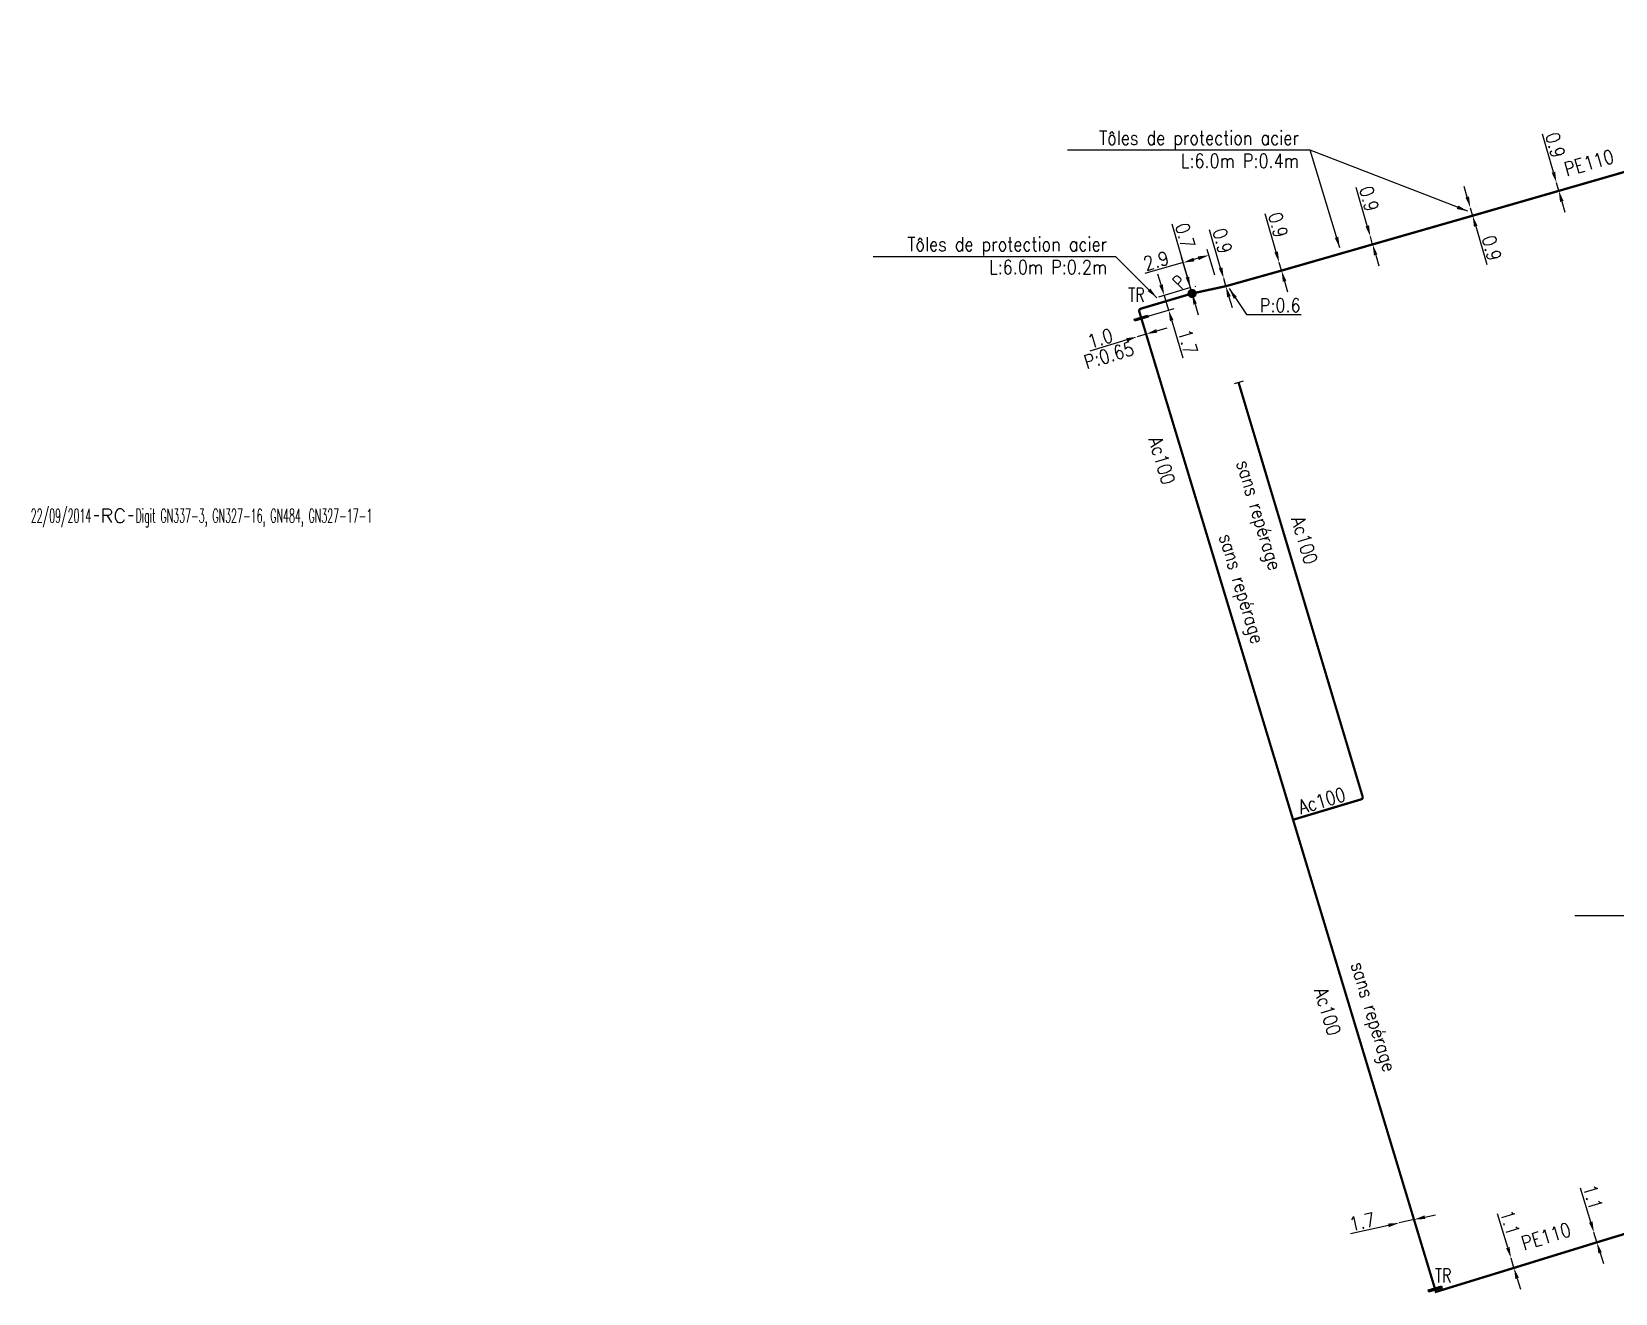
# Model space of a CAD drawing. Header units: millimetres. Extents: x 100511 to 101004, y 121645 to 122002.
# Drawn here: x 100511.3 to 100682.8, y 121654.3 to 121791 of the extents above; entities that cross this region are included whole.
import ezdxf
from ezdxf.enums import TextEntityAlignment as Align

# ---------------------------------------------------------------- set-up
doc = ezdxf.new("R2010")
doc.units = ezdxf.units.MM
doc.header["$PDMODE"] = 34
doc.linetypes.add('L_25_AP', pattern=[2000, 1000, 1000])
doc.linetypes.add('L_25_PE', pattern=[2000, 1000, 1000])
doc.layers.get('0').update_dxf_attribs({"linetype": 'CONTINUOUS'})
doc.layers.get('Defpoints').update_dxf_attribs({"linetype": 'CONTINUOUS'})
for name, color, linetype in [('L_150', 1, 'CONTINUOUS'), ('L_300', 7, 'CONTINUOUS'), ('L_340', 7, 'CONTINUOUS'), ('L_420', 7, 'CONTINUOUS')]:
    doc.layers.add(name, color=color, linetype=linetype)
doc.layers.add('No_Print', color=7, linetype='CONTINUOUS', plot=False)
doc.styles.add('G_ROMANS', font='ROMANS.SHX', dxfattribs={"width": 0.75})
doc.styles.get("Standard").update_dxf_attribs({"font": 'romans.shx', "width": 0.85})
doc.dimstyles.get("Standard").update_dxf_attribs({"dimtxt": 1.5, "dimasz": 1.2, "dimexe": 0.625, "dimexo": 0.625, "dimgap": 0.25, "dimtad": 1, "dimdec": 1, "dimzin": 0, "dimdsep": 46, "dimtxsty": 'Standard', "dimcen": -0.5, "dimadec": 0, "dimazin": 0, "dimtfac": 1, "dimtdec": 1, "dimtmove": 0, "dimatfit": 3, "dimfxl": 1, "dimtolj": 1, "dimtzin": 0, "dimarcsym": 0})

# ---------------------------------------------------------------- blocks, each defined once
blk = doc.blocks.new('*D71')
at = {"layer": 'Defpoints', "color": 0, "linetype": 'Continuous'}
for p in [(100680.53, 121660.85), (100680.53, 121660.85), (100680.85, 121659.8)]:
    blk.add_point(p, dxfattribs=at)
at = {"layer": 'L_150', "color": 0, "linetype": 'Continuous', "lineweight": -2}
for p, q in [((100680.19, 121662), (100679.08, 121665.66)), ((100680.85, 121659.8), (100680.53, 121660.85)), ((100681.2, 121658.65), (100681.55, 121657.5))]:
    blk.add_line(p, q, dxfattribs=at)
at = {"layer": 'L_150', "color": 0, "linetype": 'Continuous'}
for points in [[(100680.38, 121662.06), (100680, 121661.94), (100680.53, 121660.85)], [(100681.39, 121658.71), (100681.01, 121658.59), (100680.85, 121659.8)]]:
    blk.add_solid(points, dxfattribs=at)
at = {"layer": 'L_150', "color": 0, "linetype": 'Continuous', "insert": (100680.42, 121664.69), "char_height": 1.5, "attachment_point": 5, "rotation": 286.7993}
blk.add_mtext('\\A1;1.1', dxfattribs=at)
blk = doc.blocks.new('*D72')
at = {"layer": 'Defpoints', "color": 0, "linetype": 'Continuous'}
for p in [(100671.55, 121658.08), (100671.55, 121658.08), (100671.87, 121657.03)]:
    blk.add_point(p, dxfattribs=at)
at = {"layer": 'L_150', "color": 0, "linetype": 'Continuous', "lineweight": -2}
for p, q in [((100671.2, 121659.23), (100670.1, 121662.89)), ((100671.87, 121657.03), (100671.55, 121658.08)), ((100672.21, 121655.88), (100672.56, 121654.73))]:
    blk.add_line(p, q, dxfattribs=at)
at = {"layer": 'L_150', "color": 0, "linetype": 'Continuous'}
for points in [[(100671.39, 121659.29), (100671.01, 121659.17), (100671.55, 121658.08)], [(100672.4, 121655.94), (100672.02, 121655.82), (100671.87, 121657.03)]]:
    blk.add_solid(points, dxfattribs=at)
at = {"layer": 'L_150', "color": 0, "linetype": 'Continuous', "insert": (100671.44, 121661.93), "char_height": 1.5, "attachment_point": 5, "rotation": 286.773}
blk.add_mtext('\\A1;1.1', dxfattribs=at)
blk = doc.blocks.new('*D77')
at = {"layer": 'Defpoints', "color": 0, "linetype": 'Continuous'}
for p in [(100659.43, 121661.9), (100659.43, 121661.9), (100661.04, 121662.26)]:
    blk.add_point(p, dxfattribs=at)
at = {"layer": 'L_150', "color": 0, "linetype": 'Continuous', "lineweight": -2}
for p, q in [((100658.26, 121661.63), (100654.17, 121660.72)), ((100661.04, 121662.26), (100659.43, 121661.9)), ((100662.21, 121662.52), (100663.38, 121662.79))]:
    blk.add_line(p, q, dxfattribs=at)
at = {"layer": 'L_150', "color": 0, "linetype": 'Continuous'}
for points in [[(100658.22, 121661.83), (100658.31, 121661.44), (100659.43, 121661.9)], [(100662.17, 121662.72), (100662.26, 121662.33), (100661.04, 121662.26)]]:
    blk.add_solid(points, dxfattribs=at)
at = {"layer": 'L_150', "color": 0, "linetype": 'Continuous', "insert": (100655.41, 121662.02), "char_height": 1.5, "attachment_point": 5, "rotation": 12.663}
blk.add_mtext('\\A1;1.7', dxfattribs=at)
blk = doc.blocks.new('*D78')
at = {"layer": 'Defpoints', "color": 0, "linetype": 'Continuous'}
for p in [(100637.34, 121763.42), (100633.98, 121762.42), (100631.5, 121759.96)]:
    blk.add_point(p, dxfattribs=at)
at = {"layer": 'L_340', "color": 0, "linetype": 'Continuous', "lineweight": -2}
for p, q in [((100633.64, 121763.57), (100633.3, 121764.72)), ((100636.74, 121763.24), (100633.38, 121762.24)), ((100632.1, 121760.14), (100635.05, 121761.02)), ((100633.98, 121762.42), (100634.46, 121760.84)), ((100634.8, 121759.69), (100636, 121755.67))]:
    blk.add_line(p, q, dxfattribs=at)
at = {"layer": 'L_340', "color": 0, "linetype": 'Continuous'}
for points in [[(100633.83, 121763.63), (100633.45, 121763.51), (100633.98, 121762.42)], [(100634.99, 121759.75), (100634.61, 121759.63), (100634.46, 121760.84)]]:
    blk.add_solid(points, dxfattribs=at)
at = {"layer": 'L_340', "color": 0, "linetype": 'Continuous', "insert": (100636.53, 121757.39), "char_height": 1.5, "attachment_point": 5, "rotation": 286.6228}
blk.add_mtext('\\A1;1.7', dxfattribs=at)
blk = doc.blocks.new('*D79')
at = {"layer": 'Defpoints', "color": 0, "linetype": 'Continuous'}
for p in [(100631.07, 121757.95), (100631.07, 121757.95), (100632.02, 121758.24)]:
    blk.add_point(p, dxfattribs=at)
at = {"layer": 'L_150', "color": 0, "linetype": 'Continuous', "lineweight": -2}
for p, q in [((100629.92, 121757.6), (100625.91, 121756.38)), ((100632.02, 121758.24), (100631.07, 121757.95)), ((100633.17, 121758.59), (100634.32, 121758.93))]:
    blk.add_line(p, q, dxfattribs=at)
at = {"layer": 'L_150', "color": 0, "linetype": 'Continuous'}
for points in [[(100629.86, 121757.79), (100629.98, 121757.41), (100631.07, 121757.95)], [(100633.11, 121758.78), (100633.23, 121758.39), (100632.02, 121758.24)]]:
    blk.add_solid(points, dxfattribs=at)
at = {"layer": 'L_150', "color": 0, "linetype": 'Continuous', "insert": (100627.05, 121757.77), "char_height": 1.5, "attachment_point": 5, "rotation": 16.8814}
blk.add_mtext('\\A1;1.0', dxfattribs=at)
blk = doc.blocks.new('*D80')
at = {"layer": 'Defpoints', "color": 0, "linetype": 'Continuous'}
for p in [(100640.43, 121764.25), (100640.43, 121764.25), (100640.66, 121763.43)]:
    blk.add_point(p, dxfattribs=at)
at = {"layer": 'L_150', "color": 0, "linetype": 'Continuous', "lineweight": -2}
for p, q in [((100640.09, 121765.4), (100638.9, 121769.55)), ((100640.66, 121763.43), (100640.43, 121764.25)), ((100640.99, 121762.28), (100641.33, 121761.13))]:
    blk.add_line(p, q, dxfattribs=at)
at = {"layer": 'L_150', "color": 0, "linetype": 'Continuous'}
for points in [[(100640.29, 121765.46), (100639.9, 121765.35), (100640.43, 121764.25)], [(100641.19, 121762.34), (100640.8, 121762.23), (100640.66, 121763.43)]]:
    blk.add_solid(points, dxfattribs=at)
at = {"layer": 'L_150', "color": 0, "linetype": 'Continuous', "insert": (100640.29, 121768.33), "char_height": 1.5, "attachment_point": 5, "rotation": 286.0525}
blk.add_mtext('\\A1;0.9', dxfattribs=at)
blk = doc.blocks.new('*D81')
at = {"layer": 'Defpoints', "color": 0, "linetype": 'Continuous'}
for p in [(100646.44, 121765.98), (100646.44, 121765.98), (100646.69, 121765.12)]:
    blk.add_point(p, dxfattribs=at)
at = {"layer": 'L_150', "color": 0, "linetype": 'Continuous', "lineweight": -2}
for p, q in [((100646.11, 121767.13), (100644.92, 121771.28)), ((100646.69, 121765.12), (100646.44, 121765.98)), ((100647.02, 121763.96), (100647.35, 121762.81))]:
    blk.add_line(p, q, dxfattribs=at)
at = {"layer": 'L_150', "color": 0, "linetype": 'Continuous'}
for points in [[(100646.3, 121767.19), (100645.92, 121767.08), (100646.44, 121765.98)], [(100647.21, 121764.02), (100646.83, 121763.91), (100646.69, 121765.12)]]:
    blk.add_solid(points, dxfattribs=at)
at = {"layer": 'L_150', "color": 0, "linetype": 'Continuous', "insert": (100646.31, 121770.06), "char_height": 1.5, "attachment_point": 5, "rotation": 286.0525}
blk.add_mtext('\\A1;0.9', dxfattribs=at)
blk = doc.blocks.new('*D83')
at = {"layer": 'Defpoints', "color": 0, "linetype": 'Continuous'}
for p in [(100656.31, 121768.82), (100656.31, 121768.82), (100656.56, 121767.96)]:
    blk.add_point(p, dxfattribs=at)
at = {"layer": 'L_150', "color": 0, "linetype": 'Continuous', "lineweight": -2}
for p, q in [((100655.98, 121769.97), (100654.78, 121774.12)), ((100656.56, 121767.96), (100656.31, 121768.82)), ((100656.89, 121766.8), (100657.22, 121765.65))]:
    blk.add_line(p, q, dxfattribs=at)
at = {"layer": 'L_150', "color": 0, "linetype": 'Continuous'}
for points in [[(100656.17, 121770.03), (100655.78, 121769.92), (100656.31, 121768.82)], [(100657.08, 121766.86), (100656.7, 121766.75), (100656.56, 121767.96)]]:
    blk.add_solid(points, dxfattribs=at)
at = {"layer": 'L_150', "color": 0, "linetype": 'Continuous', "insert": (100656.17, 121772.9), "char_height": 1.5, "attachment_point": 5, "rotation": 286.0525}
blk.add_mtext('\\A1;0.9', dxfattribs=at)
blk = doc.blocks.new('*D84')
at = {"layer": 'Defpoints', "color": 0, "linetype": 'Continuous'}
for p in [(100667.14, 121771.94), (100667.14, 121771.94), (100667.39, 121771.07)]:
    blk.add_point(p, dxfattribs=at)
at = {"layer": 'L_150', "color": 0, "linetype": 'Continuous', "lineweight": -2}
for p, q in [((100666.81, 121773.09), (100666.48, 121774.25)), ((100667.14, 121771.94), (100667.39, 121771.07)), ((100667.74, 121772.11), (100667.74, 121772.11)), ((100667.99, 121771.25), (100667.99, 121771.25)), ((100667.72, 121769.92), (100668.92, 121765.78))]:
    blk.add_line(p, q, dxfattribs=at)
at = {"layer": 'L_150', "color": 0, "linetype": 'Continuous'}
for points in [[(100667, 121773.15), (100666.62, 121773.04), (100667.14, 121771.94)], [(100667.92, 121769.98), (100667.53, 121769.87), (100667.39, 121771.07)]]:
    blk.add_solid(points, dxfattribs=at)
at = {"layer": 'L_150', "color": 0, "linetype": 'Continuous', "insert": (100669.45, 121767.55), "char_height": 1.5, "attachment_point": 5, "rotation": 286.0751}
blk.add_mtext('\\A1;0.9', dxfattribs=at)
blk = doc.blocks.new('*D86')
at = {"layer": 'Defpoints', "color": 0, "linetype": 'Continuous'}
for p in [(100676.47, 121774.63), (100676.47, 121774.63), (100676.72, 121773.76)]:
    blk.add_point(p, dxfattribs=at)
at = {"layer": 'L_150', "color": 0, "linetype": 'Continuous', "lineweight": -2}
for p, q in [((100676.14, 121775.78), (100674.95, 121779.92)), ((100676.72, 121773.76), (100676.47, 121774.63)), ((100677.05, 121772.61), (100677.39, 121771.46))]:
    blk.add_line(p, q, dxfattribs=at)
at = {"layer": 'L_150', "color": 0, "linetype": 'Continuous'}
for points in [[(100676.33, 121775.84), (100675.95, 121775.73), (100676.47, 121774.63)], [(100677.25, 121772.67), (100676.86, 121772.55), (100676.72, 121773.76)]]:
    blk.add_solid(points, dxfattribs=at)
at = {"layer": 'L_150', "color": 0, "linetype": 'Continuous', "insert": (100676.34, 121778.71), "char_height": 1.5, "attachment_point": 5, "rotation": 286.0751}
blk.add_mtext('\\A1;0.9', dxfattribs=at)
blk = doc.blocks.new('L_340_19')
at = {"linetype": 'Continuous'}
blk.add_hatch(color=0, dxfattribs=at).paths.add_polyline_path([(0.125, 0.75), (-0.125, 0.75), (-0.125, -0.75), (0.125, -0.75)])
at = {"color": 0, "linetype": 'Continuous'}
blk.add_lwpolyline([(-0.125, 0.75), (0.125, 0.75), (0.125, -0.75), (-0.125, -0.75)], close=True, dxfattribs=at)
at = {"color": 0, "linetype": 'Continuous', "width": 0.75}
for tag, height, flags, p in [('TR', 1.5, 8, (0, 3)), ('DEF_LEG', 1.2, 3, (0, -5)), ('DEF_COUP', 1.2, 3, (0, -7.5)), ('DEF_TYPE', 1.2, 3, (0, -10))]:
    blk.add_attdef(tag, text='', height=height, dxfattribs=dict(at, flags=flags)).set_placement(p, align=Align.MIDDLE)
blk = doc.blocks.new('L_340_07')
at = {"color": 0, "linetype": 'Continuous', "const_width": 0.25, "flags": 128}
blk.add_lwpolyline([(0, 0), (1.25, 0)], dxfattribs=at)
at = {"color": 0, "linetype": 'Continuous', "flags": 128}
blk.add_lwpolyline([(1.25, -0.5), (1.25, 0.5)], dxfattribs=at)
at = {"color": 0, "linetype": 'Continuous', "style": 'G_ROMANS', "width": 0.75, "flags": 3}
for tag, p in [('DEF_LEG', (0.72, -3.47)), ('DEF_COUP', (0.72, -5.97)), ('DEF_TYPE', (0.72, -8.47))]:
    blk.add_attdef(tag, text='', height=1.2, dxfattribs=at).set_placement(p, align=Align.MIDDLE)
blk = doc.blocks.new('GIS_MODF')
at = {"color": 0, "linetype": 'Continuous', "flags": 128}
for points in [[(-2.18, -0.01), (-1.68, -0.01)], [(1.52, -0.01), (2.02, -0.01)]]:
    blk.add_lwpolyline(points, dxfattribs=at)
at = {"color": 0, "linetype": 'Continuous', "width": 0.5}
blk.add_attdef('DATE', text='', height=1.5, dxfattribs=at).set_placement((-2.5, -0.8), align=Align.RIGHT)
at = {"color": 0, "linetype": 'Continuous', "width": 1.771291}
blk.add_attdef('USER', text='', height=1.5, dxfattribs=at).set_placement((-1.51, -0.8), (1.28, -0.8), align=Align.FIT)
at = {"color": 0, "linetype": 'Continuous', "width": 0.5}
blk.add_attdef('DESC', (2.29, -0.8), '', height=1.5, dxfattribs=at)
blk = doc.blocks.new('*D117')
at = {"layer": 'Defpoints', "color": 0, "linetype": 'Continuous'}
for p in [(100638.83, 121766.79), (100637, 121762.64), (100639.62, 121764.02)]:
    blk.add_point(p, dxfattribs=at)
at = {"layer": 'L_300', "color": 0, "linetype": 'Continuous', "lineweight": -2}
for p, q in [((100636.83, 121763.24), (100635.87, 121766.59)), ((100637.67, 121766.45), (100637.19, 121766.32)), ((100639.45, 121764.62), (100638.65, 121767.39)), ((100636.04, 121765.98), (100631.9, 121764.79))]:
    blk.add_line(p, q, dxfattribs=at)
at = {"layer": 'L_300', "color": 0, "linetype": 'Continuous'}
for points in [[(100637.14, 121766.51), (100637.25, 121766.12), (100636.04, 121765.98)], [(100637.62, 121766.65), (100637.73, 121766.26), (100638.83, 121766.79)]]:
    blk.add_solid(points, dxfattribs=at)
at = {"layer": 'L_300', "color": 0, "linetype": 'Continuous', "insert": (100633.11, 121766.18), "char_height": 1.5, "attachment_point": 5, "rotation": 16.0461}
blk.add_mtext('\\A1;2.9', dxfattribs=at)
blk = doc.blocks.new('*D118')
at = {"layer": 'Defpoints', "color": 0, "linetype": 'Continuous'}
for p in [(100636.74, 121763.24), (100636.82, 121763.27), (100637, 121762.64)]:
    blk.add_point(p, dxfattribs=at)
at = {"layer": 'L_300', "color": 0, "linetype": 'Continuous', "lineweight": -2}
for p, q in [((100636.49, 121764.42), (100634.84, 121770.14)), ((100637, 121762.64), (100636.82, 121763.27)), ((100637.34, 121763.41), (100637.42, 121763.44)), ((100636.4, 121762.47), (100636.4, 121762.47)), ((100637.33, 121761.49), (100637.66, 121760.33))]:
    blk.add_line(p, q, dxfattribs=at)
at = {"layer": 'L_300', "color": 0, "linetype": 'Continuous'}
for points in [[(100636.68, 121764.47), (100636.3, 121764.36), (100636.82, 121763.27)], [(100637.52, 121761.54), (100637.14, 121761.43), (100637, 121762.64)]]:
    blk.add_solid(points, dxfattribs=at)
at = {"layer": 'L_300', "color": 0, "linetype": 'Continuous', "insert": (100636.24, 121768.9), "char_height": 1.5, "attachment_point": 5, "rotation": 286.0461}
blk.add_mtext('\\A1;0.7', dxfattribs=at)
blk = doc.blocks.new('L_300_12')
at = {"color": 0, "linetype": 'Continuous', "const_width": 0.497, "flags": 128}
blk.add_lwpolyline([(-0.25, 0, 1), (0.25, 0, 1)], format="xyb", close=True, dxfattribs=at)
at = {"color": 0, "linetype": 'Continuous', "style": 'G_ROMANS', "width": 0.75}
blk.add_text('P', height=1.5, dxfattribs=at).set_placement((0, 1.85), align=Align.MIDDLE)
at = {"color": 0, "linetype": 'Continuous', "style": 'G_ROMANS', "width": 0.75, "flags": 3}
for tag, p in [('DEF_LEG', (0, -5)), ('DEF_COUP', (0, -7.5)), ('DEF_TYPE', (0, -10))]:
    blk.add_attdef(tag, text='', height=1.2, dxfattribs=at).set_placement(p, align=Align.MIDDLE)

msp = doc.modelspace()

# ---------------------------------------------------------------- linework, layer by layer
at = {"layer": 'L_150', "linetype": 'L_25_PE', "flags": 128}
msp.add_lwpolyline([(100737.08, 121790.89, 0.25, 0.25, 0), (100735.19, 121790.35, 0.25, 0.25, 0), (100721.69, 121786.5, 0.25, 0.25, 0), (100713.15, 121784.35, 0.25, 0.25, 0), (100704.49, 121781.9, 0.25, 0.25, 0), (100704.49, 121781.9, 0.25, 0.25, 0), (100701.35, 121781.01, 0.25, 0.25, 0), (100693.62, 121778.84, 0.25, 0.25, 0), (100684.93, 121776.13, 0.25, 0.25, 0), (100676.72, 121773.76, 0.25, 0.25, 0), (100667.39, 121771.07, 0.25, 0.25, 0), (100656.56, 121767.96, 0.25, 0.25, 0), (100646.69, 121765.12, 0.25, 0.25, 0), (100640.66, 121763.43, 0.25, 0.25, 0), (100637, 121762.64, 0.25, 0.25, 0), (100631.45, 121760.99, 0.25, 0.25, 0.415234), (100631.29, 121760.67, 0.25, 0.25, 0), (100631.5, 121759.96, 0, 0, 0)], format="xyseb", dxfattribs=at)
at = {"layer": 'L_150', "linetype": 'L_25_AP', "flags": 128}
msp.add_lwpolyline([(100631.5, 121759.96, 0.25, 0.25, 0), (100632.02, 121758.24, 0.25, 0.25, 0), (100647.94, 121705.6, 0.25, 0.25, 0), (100661.04, 121662.26, 0.25, 0.25, 0), (100663.32, 121654.73, 0, 0, 0)], format="xyseb", dxfattribs=at)
at = {"layer": 'L_150', "linetype": 'L_25_AP', "const_width": 0.25, "flags": 128}
msp.add_lwpolyline([(100647.94, 121705.6), (100655.31, 121707.81, 0.41405), (100655.47, 121708.12), (100642.4, 121751.78)], format="xyb", dxfattribs=at)
at = {"layer": 'L_150', "linetype": 'L_25_PE', "const_width": 0.25, "flags": 128}
msp.add_lwpolyline([(100663.32, 121654.73), (100663.41, 121654.43), (100671.87, 121657.03), (100680.85, 121659.8), (100690.12, 121662.61), (100700.59, 121665.81), (100708.42, 121668.27), (100713.25, 121669.66), (100726.81, 121673.71), (100731.92, 121675.19), (100736.81, 121676.62), (100741.96, 121678.37), (100746.98, 121679.3), (100751.78, 121680.36), (100753.37, 121680.78), (100767.96, 121684.67), (100778.43, 121687.51), (100783.47, 121689.18), (100788.19, 121690.6), (100793.11, 121692.06), (100796.6, 121693.03), (100800.07, 121694.05), (100804.92, 121695.3), (100809.63, 121696.9), (100813.58, 121698.14), (100816.15, 121698.82), (100817.94, 121699.29)], dxfattribs=at)

# ---------------------------------------------------------------- block references
at = {"layer": 'L_150'}
ref = msp.add_blockref('GIS_MODF', (100520.27, 121738.6), dxfattribs=at)
ref.add_attrib('DATE', '22/09/2014', dxfattribs={"layer": '0', "color": 0, "linetype": 'Continuous', "height": 1.5, "width": 0.5}).set_placement((100517.77, 121737.8), align=Align.RIGHT)
ref.add_attrib('USER', 'RC', dxfattribs={"layer": '0', "color": 0, "linetype": 'Continuous', "height": 1.5, "width": 0.99919}).set_placement((100518.76, 121737.8), (100521.55, 121737.8), align=Align.FIT)
ref.add_attrib('DESC', 'Digit GN337-3, GN327-16, GN484, GN327-17-1', (100522.56, 121737.8), dxfattribs={"layer": '0', "color": 0, "linetype": 'Continuous', "height": 1.5, "width": 0.5})
at = {"layer": 'L_300', "rotation": 47.22639316975774}
msp.add_blockref('L_300_12', (100637, 121762.64), dxfattribs=at)
at = {"layer": 'L_340'}
ref = msp.add_blockref('L_340_19', (100631.5, 121759.96), dxfattribs=dict(at, rotation=106.8224676225259))
ref.add_attrib('TR', 'TR', dxfattribs={"layer": '0', "color": 0, "linetype": 'Continuous', "height": 1.5, "width": 0.75, "flags": 8}).set_placement((100630.97, 121762.5), align=Align.MIDDLE)
at = {"layer": 'L_340', "rotation": 106.6748537422963}
msp.add_blockref('L_340_07', (100642.4, 121751.78), dxfattribs=at)
at = {"layer": 'L_340'}
ref = msp.add_blockref('L_340_19', (100663.32, 121654.73), dxfattribs=dict(at, rotation=106.8224676198903))
ref.add_attrib('TR', 'TR', dxfattribs={"layer": '0', "color": 0, "linetype": 'Continuous', "height": 1.5, "width": 0.75, "flags": 8}).set_placement((100664.2, 121656.2), align=Align.MIDDLE)

# ---------------------------------------------------------------- texts
at = {"layer": 'L_150', "linetype": 'Continuous', "width": 0.85}
for s, rotation, p in [('PE110', 16.0751, (100677.58, 121775.33)), ('P:0.65', 16.8814, (100625.57, 121754.43)), ('Ac100', 286.8225, (100632.26, 121746.82)), ('sans repérage', 286.8225, (100641.78, 121744.29)), ('Ac100', 286.6749, (100647.71, 121738.18)), ('sans repérage', 286.8225, (100639.9, 121736.32)), ('Ac100', 16.7068, (100648.76, 121706.2)), ('sans repérage', 286.8225, (100654.18, 121689.92)), ('Ac100', 286.8225, (100650.21, 121687.1)), ('PE110', 17.116, (100672.96, 121658.93))]:
    msp.add_text(s, height=1.5, rotation=rotation, dxfattribs=at).set_placement(p)
at = {"layer": 'L_150', "linetype": 'Continuous', "insert": (100644.33, 121760.6), "char_height": 1.5, "attachment_point": 7}
msp.add_mtext('\\A1;P:0.6', dxfattribs=at)
at = {"layer": 'L_420', "linetype": 'Continuous', "char_height": 1.5, "attachment_point": 9}
for s, insert in [('\\A1;Tôles de protection acier\\PL:6.0m P:0.4m', (100648.57, 121776.26)), ('\\A1;Tôles de protection acier\\PL:6.0m P:0.2m', (100627.8, 121764.74))]:
    msp.add_mtext(s, dxfattribs=dict(at, insert=insert))

# ---------------------------------------------------------------- dimensions: what is measured, and where the dimension line sits
at = {"layer": 'L_150', "linetype": 'Continuous'}
for base, p1, p2, angle, picture, middle in [((100676.47, 121774.63), (100676.72, 121773.76), (100676.47, 121774.63), 286.0751, '*D86', (100675.38, 121778.43)), ((100656.31, 121768.82), (100656.56, 121767.96), (100656.31, 121768.82), 286.0525, '*D83', (100655.21, 121772.62)), ((100667.14, 121771.94), (100667.39, 121771.07), (100667.14, 121771.94), 286.0751, '*D84', (100668.49, 121767.27)), ((100646.44, 121765.98), (100646.69, 121765.12), (100646.44, 121765.98), 286.0525, '*D81', (100645.35, 121769.78)), ((100640.43, 121764.25), (100640.66, 121763.43), (100640.43, 121764.25), 286.0525, '*D80', (100639.33, 121768.05)), ((100631.07, 121757.95), (100632.02, 121758.24), (100631.07, 121757.95), 16.8814, '*D79', (100627.34, 121756.82)), ((100680.53, 121660.85), (100680.85, 121659.8), (100680.53, 121660.85), 286.7993, '*D71', (100679.46, 121664.4)), ((100659.432, 121661.898), (100661.0419, 121662.2597), (100659.432, 121661.898), 12.663, '*D77', (100655.6321, 121661.0442)), ((100671.55, 121658.08), (100671.87, 121657.03), (100671.55, 121658.08), 286.773, '*D72', (100670.48, 121661.64))]:
    dim = msp.add_linear_dim(base=base, p1=p1, p2=p2, angle=angle, dimstyle='Standard', dxfattribs=at)
    dim.commit()
    dim.dimension.update_dxf_attribs({"geometry": picture, "text_midpoint": middle, "dimtype": 160})
at = {"layer": 'L_300', "linetype": 'Continuous'}
for base, p1, p2, angle, picture, middle in [((100636.821, 121763.266), (100637.0007, 121762.6414), (100636.7381, 121763.2422), 286.0461, '*D118', (100635.281, 121768.6204)), ((100638.83, 121766.79), (100637, 121762.64), (100639.62, 121764.02), 196.0461, '*D117', (100633.39, 121765.22))]:
    dim = msp.add_linear_dim(base=base, p1=p1, p2=p2, angle=angle, dimstyle='Standard', dxfattribs=at)
    dim.commit()
    dim.dimension.update_dxf_attribs({"geometry": picture, "text_midpoint": middle, "dimtype": 160})
at = {"layer": 'L_340', "linetype": 'Continuous'}
dim = msp.add_linear_dim(base=(100633.98, 121762.42), p1=(100631.5, 121759.96), p2=(100637.34, 121763.42), angle=286.6228, dimstyle='Standard', dxfattribs=at)
dim.commit()
dim.dimension.update_dxf_attribs({"geometry": '*D78', "text_midpoint": (100635.57, 121757.11), "dimtype": 160})

# ---------------------------------------------------------------- leaders
at = {"layer": 'L_150', "linetype": 'Continuous', "annotation_type": 0, "has_hookline": 1, "hookline_direction": 0, "text_width": 4.49}
msp.add_leader([(100641.02, 121763.17), (100642.88, 121760.35), (100644.08, 121760.35)], dimstyle='Standard', dxfattribs=at)
at = {"layer": 'L_420', "linetype": 'Continuous', "annotation_type": 0, "has_hookline": 1, "hookline_direction": 1, "text_width": 24.83}
for points in [[(100666.87, 121771.55), (100649.78, 121778.17), (100648.58, 121778.17)], [(100633.19, 121762.18), (100628.75, 121766.6), (100627.55, 121766.6)]]:
    msp.add_leader(points, dimstyle='Standard', dxfattribs=at)
at = {"layer": 'L_420', "linetype": 'Continuous'}
msp.add_leader([(100653, 121767.58), (100649.78, 121778.17)], dimstyle='Standard', dxfattribs=at)
at = {"layer": 'No_Print', "linetype": 'Continuous', "annotation_type": 0, "has_hookline": 1, "hookline_direction": 1, "text_width": 50.94}
msp.add_leader([(100752.39, 121686.53), (100730.86, 121695.17), (100729.66, 121695.17)], dimstyle='Standard', dxfattribs=at)

doc.saveas('drawing.dxf')
